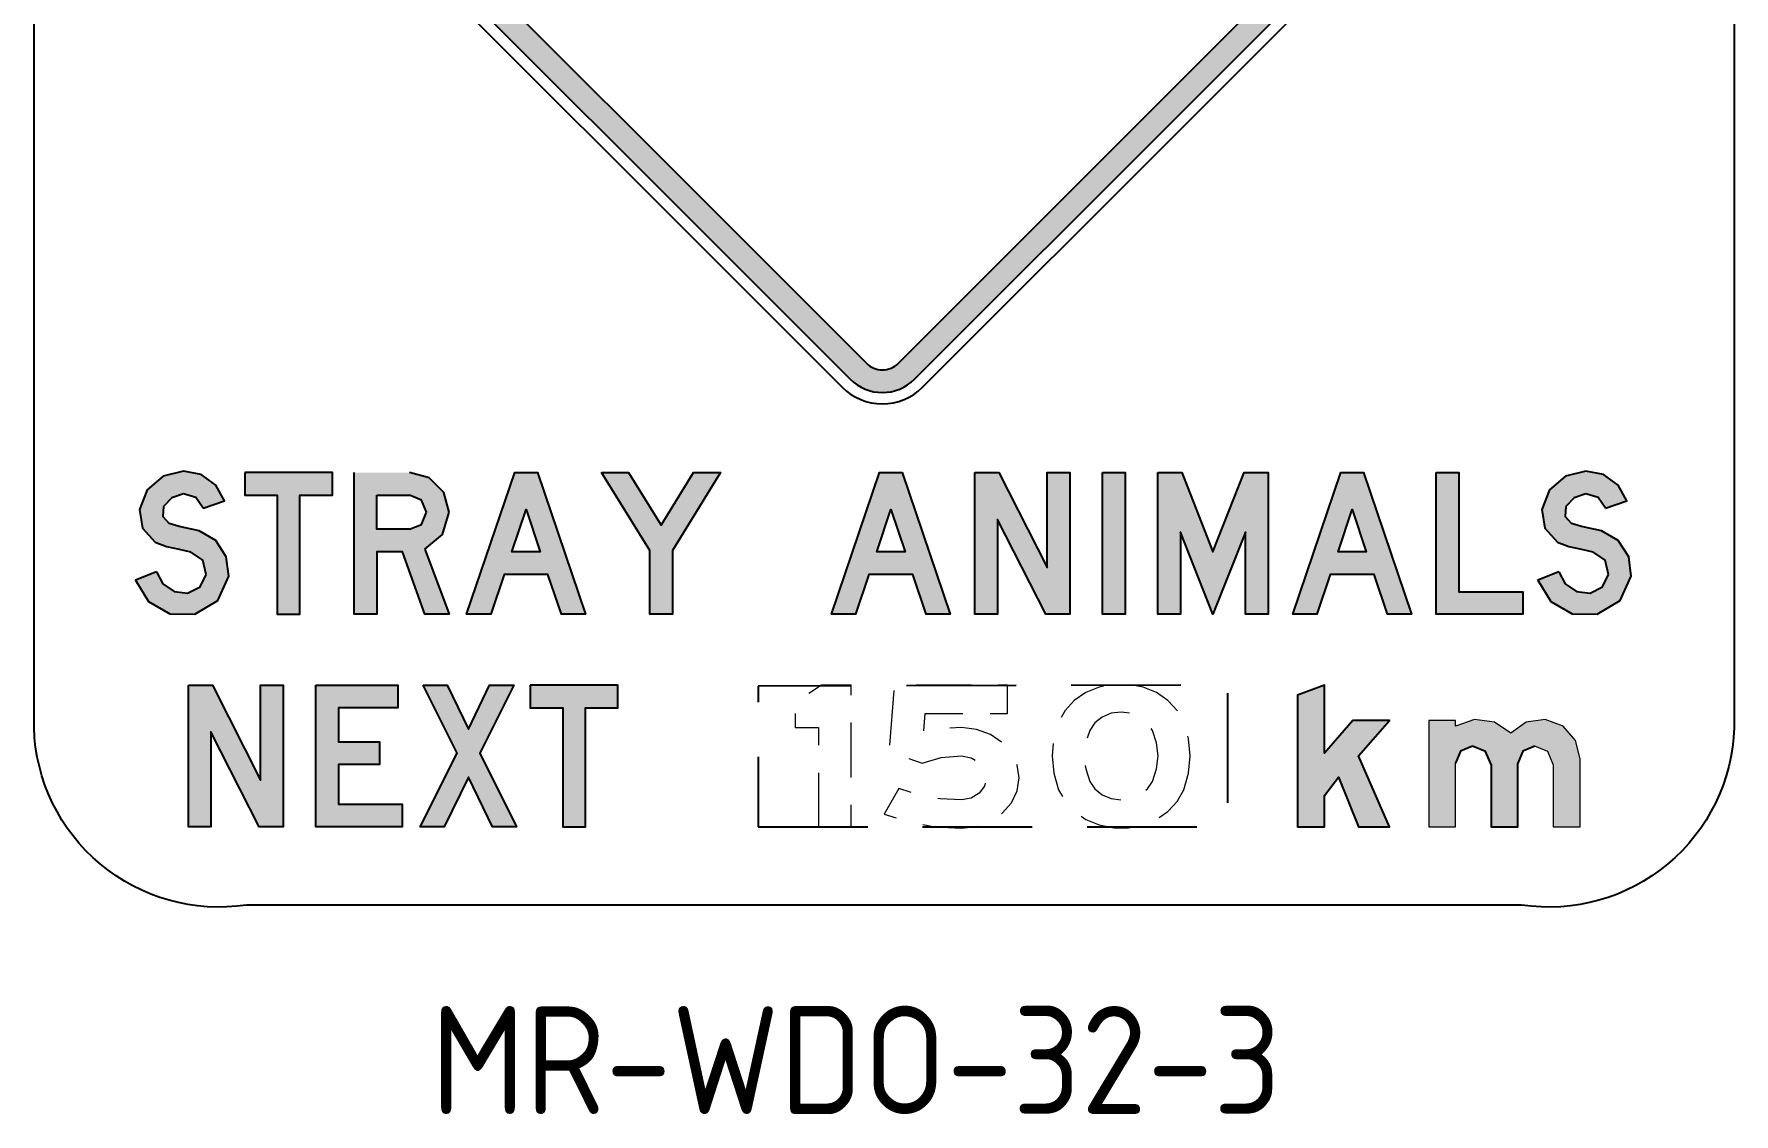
# Model space of a CAD drawing. Header units: millimetres. Extents: x 0 to 2059, y -1982 to 155.
# Drawn here: x 0.36 to 39.72, y -3.12 to 21.89 of the extents above; entities that cross this region are included whole.
import ezdxf
from ezdxf.enums import TextEntityAlignment as Align

# ---------------------------------------------------------------- set-up
doc = ezdxf.new("R2010")
doc.units = ezdxf.units.MM
doc.header["$LTSCALE"] = 0.01
doc.linetypes.add('DASHED', pattern=[19.05, 12.7, -6.35])
doc.linetypes.add('DASHEDX2', pattern=[38.1, 25.4, -12.7])
doc.layers.add('L18', color=4, linetype='Continuous')
doc.layers.add('T25', color=1, linetype='Continuous')
doc.styles.add('iso', font='iso.shx')

msp = doc.modelspace()

# ---------------------------------------------------------------- hatches: boundary and pattern name
at = {"layer": 'L18'}
h = msp.add_hatch(color=256, dxfattribs=at)
edge = h.paths.add_edge_path(flags=16)
edge.add_line((7.572, 26.323), (19.633, 14.262))
edge.add_arc((20.004, 14.634), 0.525, 225, 315)
edge.add_line((20.375, 14.262), (32.435, 26.323))
edge.add_arc((32.064, 26.694), 0.525, 315, 405)
edge.add_line((32.435, 27.065), (20.375, 39.125))
edge.add_arc((20.004, 38.754), 0.525, 45, 135)
edge.add_line((19.633, 39.125), (7.572, 27.065))
edge.add_arc((7.944, 26.694), 0.525, 135, 225)
edge = h.paths.add_edge_path()
edge.add_line((7.201, 25.952), (19.262, 13.891))
edge.add_arc((20.004, 14.634), 1.05, 225, 315)
edge.add_line((20.746, 13.891), (32.807, 25.952))
edge.add_arc((32.064, 26.694), 1.05, 315, 405)
edge.add_line((32.807, 27.436), (20.746, 39.497))
edge.add_arc((20.004, 38.754), 1.05, 45, 135)
edge.add_line((19.262, 39.497), (7.201, 27.436))
edge.add_arc((7.944, 26.694), 1.05, 135, 225)
h = msp.add_hatch(color=256, dxfattribs=at)
h.paths.add_polyline_path([(5.24, 11.729), (5.24, 11.204), (5.995, 11.204), (5.995, 8.449), (6.518, 8.449), (6.518, 11.204), (7.273, 11.204), (7.273, 11.729)])
h.paths.add_polyline_path([(12.081, 9.892), (11.426, 9.892), (11.755, 10.876)], flags=16)
h.paths.add_polyline_path([(10.377, 8.449), (11.492, 11.729), (12.017, 11.729), (13.13, 8.449), (12.574, 8.449), (12.262, 9.368), (11.247, 9.368), (10.936, 8.449)])
h.paths.add_polyline_path([(13.504, 11.729), (14.125, 11.729), (14.88, 10.515), (15.633, 11.729), (16.255, 11.729), (15.142, 9.925), (15.142, 8.449), (14.617, 8.449), (14.617, 9.925)])
h.paths.add_polyline_path([(20.528, 9.892), (19.873, 9.892), (20.2, 10.876)], flags=16)
h.paths.add_polyline_path([(18.824, 8.449), (19.937, 11.729), (20.462, 11.729), (21.577, 8.449), (21.019, 8.449), (20.707, 9.368), (19.692, 9.368), (19.381, 8.449)])
h.paths.add_polyline_path([(22.147, 11.729), (22.704, 11.729), (23.817, 9.532), (23.817, 11.729), (24.342, 11.729), (24.342, 8.449), (23.785, 8.449), (22.672, 10.647), (22.672, 8.449), (22.147, 8.449)])
h.paths.add_polyline_path([(25.099, 11.729), (25.623, 11.729), (25.623, 8.449), (25.099, 8.449)])
h.paths.add_polyline_path([(26.38, 11.729), (26.937, 11.729), (27.657, 9.892), (28.378, 11.729), (28.935, 11.729), (28.935, 8.449), (28.41, 8.449), (28.41, 10.351), (27.657, 8.449), (26.904, 10.351), (26.904, 8.449), (26.38, 8.449)])
h.paths.add_polyline_path([(31.209, 9.892), (30.554, 9.892), (30.883, 10.876)], flags=16)
h.paths.add_polyline_path([(29.505, 8.449), (30.62, 11.729), (31.145, 11.729), (32.258, 8.449), (31.702, 8.449), (31.39, 9.368), (30.375, 9.368), (30.064, 8.449)])
h.paths.add_polyline_path([(32.828, 11.729), (33.353, 11.729), (33.353, 8.973), (34.829, 8.973), (34.829, 8.449), (32.828, 8.449)])
h.paths.add_polyline_path([(4.28, 10.91), (4.772, 11.074), (4.572, 11.44), (4.233, 11.685), (3.821, 11.763), (3.349, 11.649), (2.983, 11.329), (2.806, 10.876), (2.874, 10.445), (3.166, 10.123), (3.429, 10.023), (3.723, 9.959), (3.985, 9.892), (4.267, 9.7), (4.346, 9.368), (4.206, 9.083), (3.919, 8.941), (3.606, 8.975), (3.346, 9.153), (3.198, 9.434), (2.708, 9.236), (3.01, 8.745), (3.508, 8.46), (4.084, 8.449), (4.619, 8.766), (4.87, 9.336), (4.814, 9.779), (4.569, 10.155), (4.182, 10.385), (3.723, 10.483), (3.495, 10.549), (3.344, 10.717), (3.363, 10.942), (3.553, 11.149), (3.821, 11.238), (4.11, 11.155)])
h.paths.add_polyline_path([(9.052, 10.417), (8.299, 10.417), (8.299, 11.204), (9.052, 11.204), (9.332, 11.089), (9.447, 10.812), (9.332, 10.532)], flags=16)
h.paths.add_polyline_path([(9.413, 9.959), (9.971, 8.449), (9.413, 8.449), (8.89, 9.892), (8.299, 9.892), (8.299, 8.449), (7.775, 8.449), (7.775, 11.729), (9.052, 11.729), (9.513, 11.608), (9.849, 11.27), (9.971, 10.812), (9.82, 10.3)])
h.paths.add_polyline_path([(36.75, 10.91), (37.242, 11.074), (37.04, 11.44), (36.702, 11.685), (36.291, 11.763), (35.819, 11.649), (35.451, 11.329), (35.276, 10.876), (35.342, 10.445), (35.636, 10.123), (35.899, 10.023), (36.193, 9.959), (36.455, 9.892), (36.736, 9.7), (36.816, 9.368), (36.674, 9.083), (36.389, 8.941), (36.076, 8.975), (35.815, 9.153), (35.668, 9.434), (35.178, 9.236), (35.478, 8.745), (35.978, 8.46), (36.553, 8.449), (37.089, 8.766), (37.34, 9.336), (37.284, 9.779), (37.036, 10.155), (36.651, 10.385), (36.193, 10.483), (35.963, 10.549), (35.814, 10.717), (35.832, 10.942), (36.023, 11.149), (36.291, 11.238), (36.578, 11.155)])
h = msp.add_hatch(color=256, dxfattribs=at)
h.paths.add_polyline_path([(29.616, 3.529), (30.239, 3.529), (30.239, 4.252), (30.566, 4.678), (31.026, 3.529), (31.747, 3.529), (31.026, 5.169), (31.747, 5.99), (30.894, 5.99), (30.239, 5.235), (30.239, 6.809), (29.616, 6.581)])
h.paths.add_polyline_path([(11.851, 6.809), (11.851, 6.284), (12.604, 6.284), (12.604, 3.529), (13.129, 3.529), (13.129, 6.284), (13.881, 6.284), (13.881, 6.809)])
h.paths.add_polyline_path([(3.936, 6.809), (4.493, 6.809), (5.606, 4.612), (5.606, 6.809), (6.131, 6.809), (6.131, 3.529), (5.574, 3.529), (4.459, 5.728), (4.459, 3.529), (3.936, 3.529)])
h.paths.add_polyline_path([(6.888, 6.809), (8.788, 6.809), (8.788, 6.284), (7.412, 6.284), (7.412, 5.497), (8.362, 5.497), (8.362, 4.973), (7.412, 4.973), (7.412, 4.054), (8.886, 4.054), (8.886, 3.529), (6.888, 3.529)])
h.paths.add_polyline_path([(9.371, 6.809), (9.928, 6.809), (10.421, 5.792), (10.911, 6.809), (11.468, 6.809), (10.683, 5.235), (11.534, 3.529), (10.977, 3.529), (10.421, 4.678), (9.862, 3.529), (9.305, 3.529), (10.158, 5.235)])
h.paths.add_polyline_path([(35.538, 4.973), (35.538, 3.529), (36.161, 3.529), (36.161, 5.103), (36.055, 5.531), (35.763, 5.862), (35.349, 6.013), (34.912, 5.952), (34.555, 5.694), (34.174, 5.956), (33.713, 6.014), (33.277, 5.858), (33.277, 5.99), (32.655, 5.99), (32.655, 3.529), (33.277, 3.529), (33.277, 5.005), (33.392, 5.284), (33.67, 5.399), (33.972, 5.275), (34.096, 4.973), (34.096, 3.529), (34.719, 3.529), (34.719, 5.005), (34.834, 5.284), (35.112, 5.399), (35.414, 5.275)])

# ---------------------------------------------------------------- linework, layer by layer
for points in [[(0.362, 5.824), (0.362, 44.364, -0.414214), (5.282, 49.284), (34.802, 49.284, -0.414214), (39.722, 44.364), (39.722, 5.824, -0.44976), (34.802, 1.718), (5.282, 1.718, -0.44976)], [(7.016, 25.766), (19.076, 13.706, 0.414214), (20.932, 13.706), (32.992, 25.766, 0.414214), (32.992, 27.622), (20.932, 39.682, 0.414214), (19.076, 39.682), (7.016, 27.622, 0.414214)], [(7.201, 25.952), (19.262, 13.891, 0.414214), (20.746, 13.891), (32.807, 25.952, 0.414214), (32.807, 27.436), (20.746, 39.497, 0.414214), (19.262, 39.497), (7.201, 27.436, 0.414214)], [(7.572, 26.323), (19.633, 14.262, 0.414214), (20.375, 14.262), (32.435, 26.323, 0.414214), (32.435, 27.065), (20.375, 39.125, 0.414214), (19.633, 39.125), (7.572, 27.065, 0.414214)]]:
    msp.add_lwpolyline(points, format="xyb", close=True, dxfattribs=at)
for points in [[(3.821, 11.763), (3.349, 11.649), (2.983, 11.329), (2.806, 10.876), (2.874, 10.445), (3.166, 10.123), (3.429, 10.023), (3.723, 9.959), (3.985, 9.892)], [(4.28, 10.91), (4.772, 11.074), (4.572, 11.44), (4.233, 11.685), (3.821, 11.763)], [(5.24, 11.729), (5.24, 11.204), (5.995, 11.204), (5.995, 8.449), (6.518, 8.449), (6.518, 11.204), (7.273, 11.204), (7.273, 11.729), (5.24, 11.729), (5.24, 11.729)], [(9.413, 9.959), (9.971, 8.449), (9.413, 8.449), (8.89, 9.892), (8.299, 9.892), (8.299, 8.449), (7.775, 8.449), (7.775, 11.729)], [(9.971, 10.812), (9.849, 11.27), (9.513, 11.608), (9.052, 11.729)], [(10.377, 8.449), (11.492, 11.729), (12.017, 11.729), (13.13, 8.449), (12.574, 8.449), (12.262, 9.368), (11.247, 9.368), (10.936, 8.449), (10.377, 8.449), (10.377, 8.449)], [(13.504, 11.729), (14.125, 11.729), (14.88, 10.515), (15.633, 11.729), (16.255, 11.729), (15.142, 9.925), (15.142, 8.449), (14.617, 8.449), (14.617, 9.925), (13.504, 11.729), (13.504, 11.729)], [(18.824, 8.449), (19.937, 11.729), (20.462, 11.729), (21.577, 8.449), (21.019, 8.449), (20.707, 9.368), (19.692, 9.368), (19.381, 8.449), (18.824, 8.449), (18.824, 8.449)], [(22.147, 11.729), (22.704, 11.729), (23.817, 9.532), (23.817, 11.729), (24.342, 11.729), (24.342, 8.449), (23.785, 8.449), (22.672, 10.647), (22.672, 8.449), (22.147, 8.449), (22.147, 11.729), (22.147, 11.729)], [(25.099, 11.729), (25.623, 11.729), (25.623, 8.449), (25.099, 8.449), (25.099, 11.729), (25.099, 11.729)], [(26.38, 11.729), (26.937, 11.729), (27.657, 9.892), (28.378, 11.729), (28.935, 11.729), (28.935, 8.449), (28.41, 8.449), (28.41, 10.351), (27.657, 8.449), (26.904, 10.351), (26.904, 8.449), (26.38, 8.449), (26.38, 11.729), (26.38, 11.729)], [(29.505, 8.449), (30.62, 11.729), (31.145, 11.729), (32.258, 8.449), (31.702, 8.449), (31.39, 9.368), (30.375, 9.368), (30.064, 8.449), (29.505, 8.449), (29.505, 8.449)], [(32.828, 11.729), (33.353, 11.729), (33.353, 8.973), (34.829, 8.973), (34.829, 8.449), (32.828, 8.449), (32.828, 11.729), (32.828, 11.729)], [(36.291, 11.763), (35.819, 11.649), (35.451, 11.329), (35.276, 10.876), (35.342, 10.445), (35.636, 10.123), (35.899, 10.023), (36.193, 9.959), (36.455, 9.892)], [(36.75, 10.91), (37.242, 11.074), (37.04, 11.44), (36.702, 11.685), (36.291, 11.763)], [(3.821, 11.238), (3.553, 11.149), (3.363, 10.942)], [(4.28, 10.91), (4.11, 11.155), (3.821, 11.238)], [(8.299, 11.204), (9.052, 11.204)], [(9.052, 10.417), (8.299, 10.417), (8.299, 11.204)], [(9.447, 10.812), (9.332, 11.089), (9.052, 11.204)], [(36.291, 11.238), (36.023, 11.149), (35.832, 10.942)], [(36.75, 10.91), (36.578, 11.155), (36.291, 11.238)], [(3.363, 10.942), (3.344, 10.717), (3.495, 10.549)], [(9.052, 10.417), (9.332, 10.532), (9.447, 10.812)], [(9.413, 9.959), (9.82, 10.3), (9.971, 10.812)], [(12.081, 9.892), (11.426, 9.892), (11.755, 10.876), (12.081, 9.892), (12.081, 9.892)], [(20.528, 9.892), (19.873, 9.892), (20.2, 10.876), (20.528, 9.892), (20.528, 9.892)], [(31.209, 9.892), (30.554, 9.892), (30.883, 10.876), (31.209, 9.892), (31.209, 9.892)], [(35.832, 10.942), (35.814, 10.717), (35.963, 10.549)], [(3.198, 9.434), (2.708, 9.236), (3.01, 8.745), (3.508, 8.46), (4.084, 8.449), (4.619, 8.766), (4.87, 9.336), (4.814, 9.779), (4.569, 10.155), (4.182, 10.385), (3.723, 10.483), (3.495, 10.549)], [(35.668, 9.434), (35.178, 9.236), (35.478, 8.745), (35.978, 8.46), (36.553, 8.449), (37.089, 8.766), (37.34, 9.336), (37.284, 9.779), (37.036, 10.155), (36.651, 10.385), (36.193, 10.483), (35.963, 10.549)], [(4.346, 9.368), (4.267, 9.7), (3.985, 9.892)], [(36.816, 9.368), (36.736, 9.7), (36.455, 9.892)], [(3.198, 9.434), (3.346, 9.153), (3.606, 8.975), (3.919, 8.941)], [(3.919, 8.941), (4.206, 9.083), (4.346, 9.368)], [(35.668, 9.434), (35.815, 9.153), (36.076, 8.975), (36.389, 8.941)], [(36.389, 8.941), (36.674, 9.083), (36.816, 9.368)], [(3.936, 6.809), (4.493, 6.809), (5.606, 4.612), (5.606, 6.809), (6.131, 6.809), (6.131, 3.529), (5.574, 3.529), (4.459, 5.728), (4.459, 3.529), (3.936, 3.529), (3.936, 6.809), (3.936, 6.809)], [(6.888, 6.809), (8.788, 6.809), (8.788, 6.284), (7.412, 6.284), (7.412, 5.497), (8.362, 5.497), (8.362, 4.973), (7.412, 4.973), (7.412, 4.054), (8.886, 4.054), (8.886, 3.529), (6.888, 3.529), (6.888, 6.809), (6.888, 6.809)], [(9.371, 6.809), (9.928, 6.809), (10.421, 5.792), (10.911, 6.809), (11.468, 6.809), (10.683, 5.235), (11.534, 3.529), (10.977, 3.529), (10.421, 4.678), (9.862, 3.529), (9.305, 3.529), (10.158, 5.235), (9.371, 6.809), (9.371, 6.809)], [(11.851, 6.809), (11.851, 6.284), (12.604, 6.284), (12.604, 3.529), (13.129, 3.529), (13.129, 6.284), (13.881, 6.284), (13.881, 6.809), (11.851, 6.809), (11.851, 6.809)], [(29.616, 3.529), (30.239, 3.529), (30.239, 4.252), (30.566, 4.678), (31.026, 3.529), (31.747, 3.529), (31.026, 5.169), (31.747, 5.99), (30.894, 5.99), (30.239, 5.235), (30.239, 6.809), (29.616, 6.581), (29.616, 3.529), (29.616, 3.529)], [(33.67, 5.399), (33.392, 5.284), (33.277, 5.005)], [(34.096, 4.973), (33.972, 5.275), (33.67, 5.399)], [(35.112, 5.399), (34.834, 5.284), (34.719, 5.005)], [(34.096, 4.973), (34.096, 3.529), (34.719, 3.529), (34.719, 5.005)]]:
    msp.add_lwpolyline(points, dxfattribs=at)
at = {"layer": 'L18', "linetype": 'DASHEDX2', "ltscale": 10, "flags": 128}
msp.add_lwpolyline([(17.125, 3.529), (27.999, 3.529), (27.999, 6.809), (17.125, 6.789)], close=True, dxfattribs=at)
at = {"layer": 'L18', "linetype": 'DASHED', "lineweight": 0, "ltscale": 10, "flags": 128}
for points in [[(18.522, 3.53), (19.284, 3.53), (19.284, 6.809), (18.598, 6.809), (17.988, 6.416), (17.988, 5.826), (18.522, 5.826), (18.522, 3.53), (18.522, 3.53)], [(26.98, 4.382), (27.093, 4.77), (27.132, 5.169), (27.093, 5.568), (26.98, 5.957), (26.831, 6.222), (26.617, 6.454), (26.348, 6.638), (26.039, 6.766), (25.704, 6.831), (25.361, 6.831), (25.026, 6.766), (24.717, 6.638), (24.448, 6.454), (24.234, 6.222), (24.085, 5.957), (23.971, 5.568), (23.933, 5.169), (23.971, 4.77), (24.085, 4.382), (24.234, 4.116), (24.448, 3.885), (24.717, 3.701), (25.026, 3.573), (25.361, 3.507), (25.704, 3.507), (26.039, 3.573), (26.348, 3.701), (26.617, 3.885), (26.831, 4.116), (26.98, 4.382), (26.98, 4.382)], [(26.256, 4.579), (26.353, 4.869), (26.386, 5.169), (26.353, 5.47), (26.256, 5.76), (26.141, 5.933), (25.971, 6.07), (25.762, 6.157), (25.533, 6.186), (25.303, 6.157), (25.094, 6.07), (24.924, 5.933), (24.809, 5.76), (24.712, 5.47), (24.679, 5.169), (24.712, 4.869), (24.809, 4.579), (24.924, 4.406), (25.094, 4.269), (25.303, 4.182), (25.533, 4.152), (25.762, 4.182), (25.971, 4.269), (26.141, 4.406), (26.256, 4.579), (26.256, 4.579)]]:
    msp.add_lwpolyline(points, dxfattribs=at)
msp.add_lwpolyline([(20.923, 5.005), (21.368, 5.134), (21.837, 5.169), (22.059, 5.127), (22.245, 5.016), (22.37, 4.853), (22.413, 4.661), (22.37, 4.469), (22.245, 4.306), (22.059, 4.195), (21.837, 4.153), (21.34, 4.174), (20.853, 4.262), (20.389, 4.415), (20.046, 3.824), (20.622, 3.64), (21.223, 3.53), (21.837, 3.497), (22.183, 3.54), (22.504, 3.659), (22.779, 3.844), (22.991, 4.084), (23.123, 4.363), (23.168, 4.661), (23.123, 4.959), (22.991, 5.238), (22.779, 5.478), (22.504, 5.663), (22.183, 5.782), (21.837, 5.826), (21.395, 5.803), (20.961, 5.727), (20.998, 6.153), (22.903, 6.153), (22.903, 6.809), (20.275, 6.809), (20.16, 5.268)], close=True, dxfattribs=at)
at = {"layer": 'L18', "lineweight": 0}
for points in [[(35.538, 4.973), (35.538, 3.529), (36.161, 3.529), (36.161, 5.103), (36.055, 5.531), (35.763, 5.862), (35.349, 6.013), (34.912, 5.952), (34.555, 5.694), (34.174, 5.956), (33.713, 6.014), (33.277, 5.858), (33.277, 5.99), (32.655, 5.99), (32.655, 3.529)], [(35.538, 4.973), (35.414, 5.275), (35.112, 5.399)], [(32.655, 3.529), (33.277, 3.529), (33.277, 5.005)]]:
    msp.add_lwpolyline(points, dxfattribs=at)

# ---------------------------------------------------------------- texts
at = {"layer": 'T25', "style": 'iso'}
msp.add_text('MR-WDO-32-3', height=2.5, dxfattribs=at).set_placement((19.396, -3.12), align=Align.CENTER)

doc.saveas('drawing.dxf')
